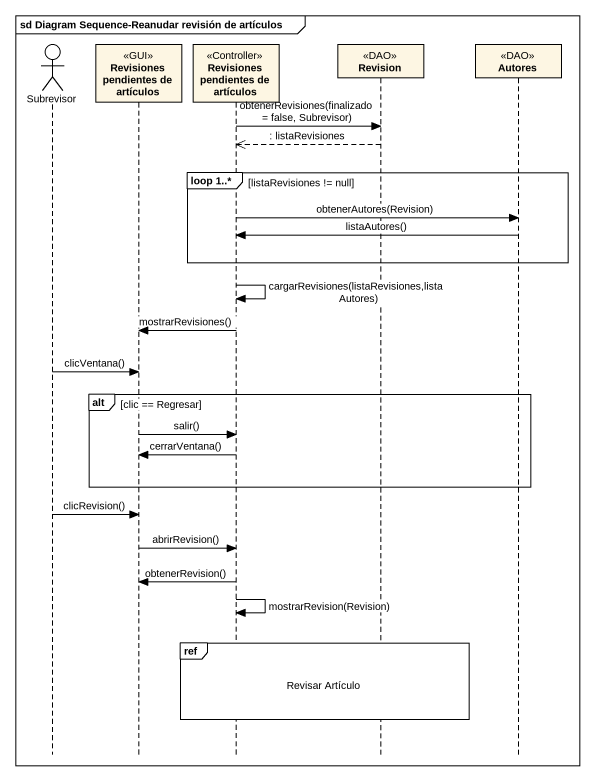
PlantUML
@startuml
mainframe sd Diagram Sequence-Reanudar revisión de artículos
hide footbox
actor Subrevisor
participant "Revisiones pendientes de artículos" as Revisiones_pendientes_de <<GUI>>
participant "Revisiones pendientes de artículos" as Revisiones_pendientes_de_2 <<Controller>>
participant Revision <<DAO>>
participant Autores <<DAO>>

Revisiones_pendientes_de_2 -> Revision : obtenerRevisiones(finalizado = false, Subrevisor)
Revision -->> Revisiones_pendientes_de_2 : : listaRevisiones
group loop 1..* [listaRevisiones != null]
  Revisiones_pendientes_de_2 -> Autores : obtenerAutores(Revision)
  Autores -> Revisiones_pendientes_de_2 : listaAutores()
end
Revisiones_pendientes_de_2 -> Revisiones_pendientes_de_2 : cargarRevisiones(listaRevisiones,listaAutores)
Revisiones_pendientes_de_2 -> Revisiones_pendientes_de : mostrarRevisiones()
Subrevisor -> Revisiones_pendientes_de : clicVentana()
alt clic == Regresar
  Revisiones_pendientes_de -> Revisiones_pendientes_de_2 : salir()
  Revisiones_pendientes_de_2 -> Revisiones_pendientes_de : cerrarVentana()
end
Subrevisor -> Revisiones_pendientes_de : clicRevision()
Revisiones_pendientes_de -> Revisiones_pendientes_de_2 : abrirRevision()
Revisiones_pendientes_de_2 -> Revisiones_pendientes_de : obtenerRevision()
Revisiones_pendientes_de_2 -> Revisiones_pendientes_de_2 : mostrarRevision(Revision)
ref over Revisiones_pendientes_de_2, Revision : Revisar Artículo
@enduml
